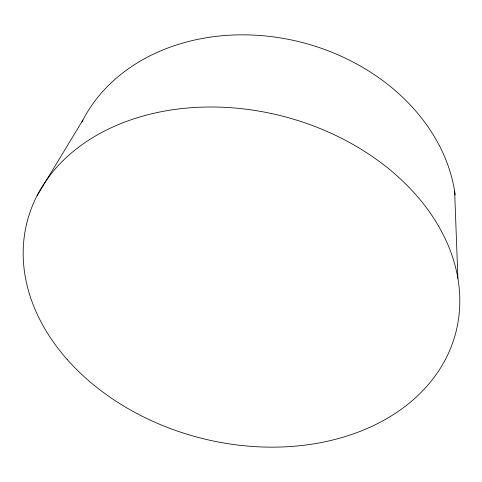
<?xml version="1.0" encoding="UTF-8"?>
<svg xmlns="http://www.w3.org/2000/svg" width="482" height="482" viewBox="0 0 482 482"><rect width="100%" height="100%" fill="white"/><g stroke="black" fill="none" stroke-linecap="round" stroke-linejoin="round"><path stroke-width="0.72" d="M37.042 195.74L82.97 119.94M454.628 191.203L457.9 278.385M81.946 121.958A196.132 158.958 14.5 0 1 288.073 39.283A196.132 158.958 14.5 0 1 455.189 195.011M67.106 359.397A221.377 166.085 14.5 0 0 442.44 364.808A221.377 166.085 14.5 0 0 214.942 107.028A221.377 166.085 14.5 0 0 67.106 359.397"/></g></svg>
